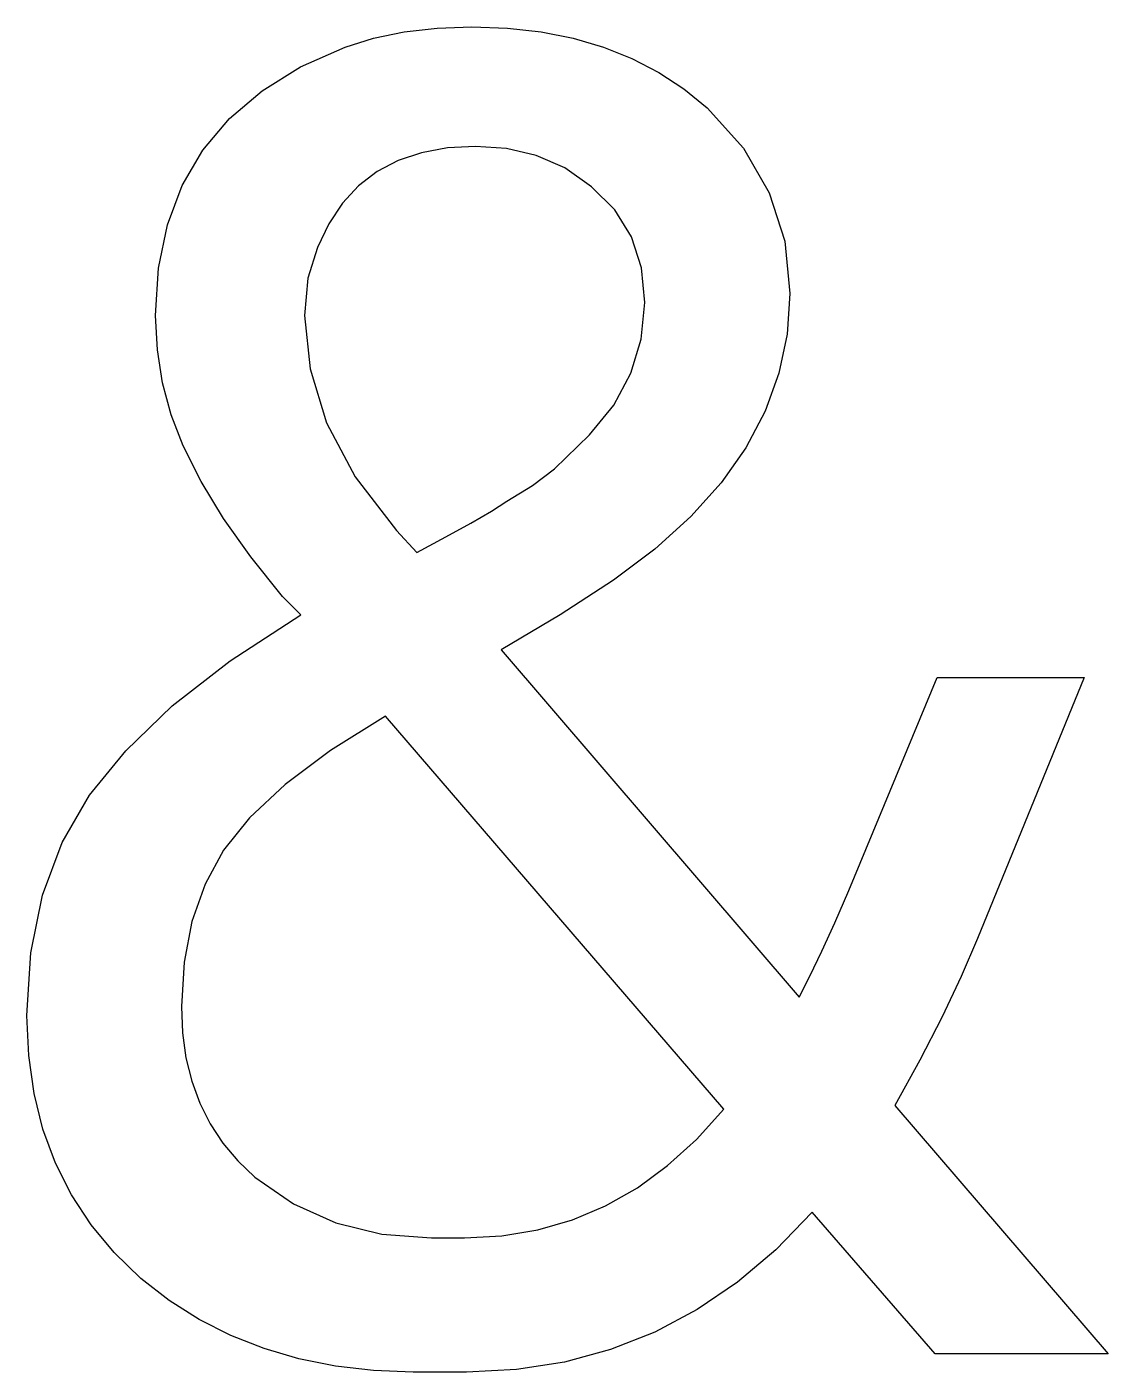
# Model space of a CAD drawing. Extents: x 0.8 to 8.9, y -0.1 to 10.
import ezdxf

# ---------------------------------------------------------------- set-up
doc = ezdxf.new("R2010")
doc.units = 0
doc.layers.get('0').update_dxf_attribs({"linetype": 'CONTINUOUS'})

msp = doc.modelspace()

# ---------------------------------------------------------------- linework, layer by layer
at = {"color": 0}
for p, q in [((3.38281, 9.94183), (3.61458, 9.98958)), ((3.61458, 9.98958), (3.86197, 10.0182)), ((3.86197, 10.0182), (4.125, 10.0278)), ((4.125, 10.0278), (4.39279, 10.0182)), ((4.39279, 10.0182), (4.64757, 9.98958)), ((4.64757, 9.98958), (4.88932, 9.94183)), ((2.83132, 9.72483), (3.16667, 9.875)), ((3.16667, 9.875), (3.38281, 9.94183)), ((4.88932, 9.94183), (5.11806, 9.875)), ((5.11806, 9.875), (5.33371, 9.78906)), ((5.33371, 9.78906), (5.5364, 9.68403)), ((2.54075, 9.54514), (2.83132, 9.72483)), ((5.5364, 9.68403), (5.72607, 9.55989)), ((5.72607, 9.55989), (5.90278, 9.41667)), ((2.29486, 9.33594), (2.54075, 9.54514)), ((5.90278, 9.41667), (6.17622, 9.11025)), ((2.09369, 9.09722), (2.29486, 9.33594)), ((1.93722, 8.829), (2.09369, 9.09722)), ((3.74474, 9.07731), (3.56808, 9.01764)), ((3.93961, 9.11313), (3.74474, 9.07731)), ((4.15278, 9.125), (3.93961, 9.11313)), ((4.38536, 9.10764), (4.15278, 9.125)), ((4.61111, 9.05556), (4.38536, 9.10764)), ((4.82639, 8.96186), (4.61111, 9.05556)), ((6.17622, 9.11025), (6.37153, 8.77431)), ((3.56808, 9.01764), (3.40972, 8.93408)), ((5.02778, 8.81944), (4.82639, 8.96186)), ((3.40972, 8.93408), (3.26953, 8.82667)), ((1.82547, 8.53125), (1.93722, 8.829)), ((3.26953, 8.82667), (3.14757, 8.69536)), ((5.20394, 8.64501), (5.02778, 8.81944)), ((6.37153, 8.77431), (6.48872, 8.40886)), ((3.14757, 8.69536), (3.04383, 8.54021)), ((5.32981, 8.44103), (5.20394, 8.64501)), ((3.04383, 8.54021), (2.95833, 8.36111)), ((1.7584, 8.204), (1.82547, 8.53125)), ((5.40533, 8.20751), (5.32981, 8.44103)), ((2.95833, 8.36111), (2.88536, 8.12853)), ((6.48872, 8.40886), (6.52778, 8.01389)), ((1.73611, 7.84722), (1.7584, 8.204)), ((5.43056, 7.94444), (5.40533, 8.20751)), ((2.88536, 8.12853), (2.86111, 7.84722)), ((5.40451, 7.66846), (5.43056, 7.94444)), ((6.52778, 8.01389), (6.50694, 7.7066)), ((1.74914, 7.58772), (1.73611, 7.84722)), ((2.86111, 7.84722), (2.90278, 7.44276)), ((5.32639, 7.40978), (5.40451, 7.66846)), ((6.50694, 7.7066), (6.44444, 7.40972)), ((1.78819, 7.33686), (1.74914, 7.58772)), ((2.90278, 7.44276), (3.02778, 7.03472)), ((1.85331, 7.09467), (1.78819, 7.33686)), ((5.19618, 7.16846), (5.32639, 7.40978)), ((6.44444, 7.40972), (6.34028, 7.12326)), ((5.01389, 6.94444), (5.19618, 7.16846)), ((6.34028, 7.12326), (6.19444, 6.84722)), ((1.94444, 6.86111), (1.85331, 7.09467)), ((3.02778, 7.03472), (3.24306, 6.62674)), ((4.75, 6.6875), (5.01389, 6.94444)), ((2.07981, 6.59207), (1.94444, 6.86111)), ((6.19444, 6.84722), (6.00694, 6.5816)), ((3.24306, 6.62674), (3.55556, 6.22222)), ((4.58333, 6.56082), (4.75, 6.6875)), ((2.24994, 6.31256), (2.07981, 6.59207)), ((4.38889, 6.44444), (4.58333, 6.56082)), ((6.00694, 6.5816), (5.77778, 6.32639)), ((4.27251, 6.36811), (4.38889, 6.44444)), ((2.45481, 6.02263), (2.24994, 6.31256)), ((4.11806, 6.27778), (4.27251, 6.36811)), ((5.77778, 6.32639), (5.50694, 6.0816)), ((3.55556, 6.22222), (3.70833, 6.05556)), ((3.92882, 6.17361), (4.11806, 6.27778)), ((3.70833, 6.05556), (3.92882, 6.17361)), ((2.69444, 5.72222), (2.45481, 6.02263)), ((5.50694, 6.0816), (5.19444, 5.84722)), ((5.19444, 5.84722), (4.79167, 5.58333)), ((2.83333, 5.58333), (2.69444, 5.72222)), ((2.29861, 5.23785), (2.83333, 5.58333)), ((4.79167, 5.58333), (4.34722, 5.31944)), ((4.34722, 5.31944), (6.59722, 2.69444)), ((1.86111, 4.89583), (2.29861, 5.23785)), ((6.97222, 3.5), (7.63889, 5.11111)), ((7.63889, 5.11111), (8.75, 5.11111)), ((8.75, 5.11111), (7.94444, 3.13889)), ((1.51036, 4.55735), (1.86111, 4.89583)), ((3.47222, 4.81944), (3.05729, 4.55821)), ((6.02778, 1.84722), (3.47222, 4.81944)), ((1.23611, 4.22222), (1.51036, 4.55735)), ((3.05729, 4.55821), (2.71528, 4.30208)), ((2.71528, 4.30208), (2.44613, 4.05122)), ((1.02946, 3.86285), (1.23611, 4.22222)), ((2.44613, 4.05122), (2.25, 3.80556)), ((0.88189, 3.46528), (1.02946, 3.86285)), ((2.25, 3.80556), (2.11025, 3.54953)), ((0.793349, 3.02951), (0.88189, 3.46528)), ((2.11025, 3.54953), (2.01042, 3.26736)), ((6.8654, 3.25694), (6.97222, 3.5)), ((2.01042, 3.26736), (1.95053, 2.95919)), ((6.76731, 3.04167), (6.8654, 3.25694)), ((7.94444, 3.13889), (7.822, 2.85156)), ((0.763889, 2.55556), (0.793349, 3.02951)), ((1.95053, 2.95919), (1.93056, 2.625)), ((6.6779, 2.85417), (6.76731, 3.04167)), ((6.59722, 2.69444), (6.6779, 2.85417)), ((7.822, 2.85156), (7.67703, 2.54514)), ((0.777344, 2.25418), (0.763889, 2.55556)), ((1.93056, 2.625), (1.93918, 2.42563)), ((7.67703, 2.54514), (7.5095, 2.21961)), ((1.93918, 2.42563), (1.96522, 2.23703)), ((0.817708, 1.96793), (0.777344, 2.25418)), ((1.96522, 2.23703), (2.00863, 2.05931)), ((7.5095, 2.21961), (7.31944, 1.875)), ((2.00863, 2.05931), (2.06939, 1.89242)), ((0.884983, 1.69689), (0.817708, 1.96793)), ((2.06939, 1.89242), (2.14751, 1.73639)), ((5.8209, 1.61936), (6.02778, 1.84722)), ((7.31944, 1.875), (8.93056, 0)), ((2.14751, 1.73639), (2.243, 1.59119)), ((0.979167, 1.44103), (0.884983, 1.69689)), ((2.243, 1.59119), (2.35585, 1.45687)), ((5.60325, 1.42188), (5.8209, 1.61936)), ((1.10026, 1.20036), (0.979167, 1.44103)), ((2.35585, 1.45687), (2.48611, 1.33333)), ((2.48611, 1.33333), (2.77778, 1.13281)), ((5.37472, 1.25478), (5.60325, 1.42188)), ((5.13536, 1.11806), (5.37472, 1.25478)), ((1.24826, 0.974881), (1.10026, 1.20036)), ((2.77778, 1.13281), (3.09722, 0.989583)), ((4.88514, 1.01172), (5.13536, 1.11806)), ((6.69444, 1.06944), (6.41971, 0.786242)), ((7.625, 0), (6.69444, 1.06944)), ((1.42318, 0.764594), (1.24826, 0.974881)), ((3.09722, 0.989583), (3.44444, 0.903646)), ((4.35215, 0.890192), (4.62408, 0.935764)), ((4.62408, 0.935764), (4.88514, 1.01172)), ((3.44444, 0.903646), (3.81944, 0.875)), ((3.81944, 0.875), (4.06944, 0.875)), ((4.06944, 0.875), (4.35215, 0.890192)), ((1.625, 0.569444), (1.42318, 0.764594)), ((6.41971, 0.786242), (6.13021, 0.540799)), ((1.83936, 0.403429), (1.625, 0.569444)), ((6.13021, 0.540799), (5.82596, 0.333117)), ((2.06592, 0.259549), (1.83936, 0.403429)), ((5.82596, 0.333117), (5.50694, 0.163194)), ((2.30464, 0.137804), (2.06592, 0.259549)), ((2.5555, 0.038194), (2.30464, 0.137804)), ((5.50694, 0.163194), (5.17318, 0.031033)), ((2.81853, -0.039279), (2.5555, 0.038194)), ((5.17318, 0.031033), (4.82465, -0.063368)), ((8.93056, 0), (7.625, 0)), ((3.09369, -0.094618), (2.81853, -0.039279)), ((3.38103, -0.127821), (3.09369, -0.094618)), ((4.82465, -0.063368), (4.46137, -0.120009)), ((3.68056, -0.138889), (3.38103, -0.127821)), ((4.08333, -0.138889), (3.68056, -0.138889)), ((4.46137, -0.120009), (4.08333, -0.138889))]:
    msp.add_line(p, q, dxfattribs=at)

doc.saveas('drawing.dxf')
